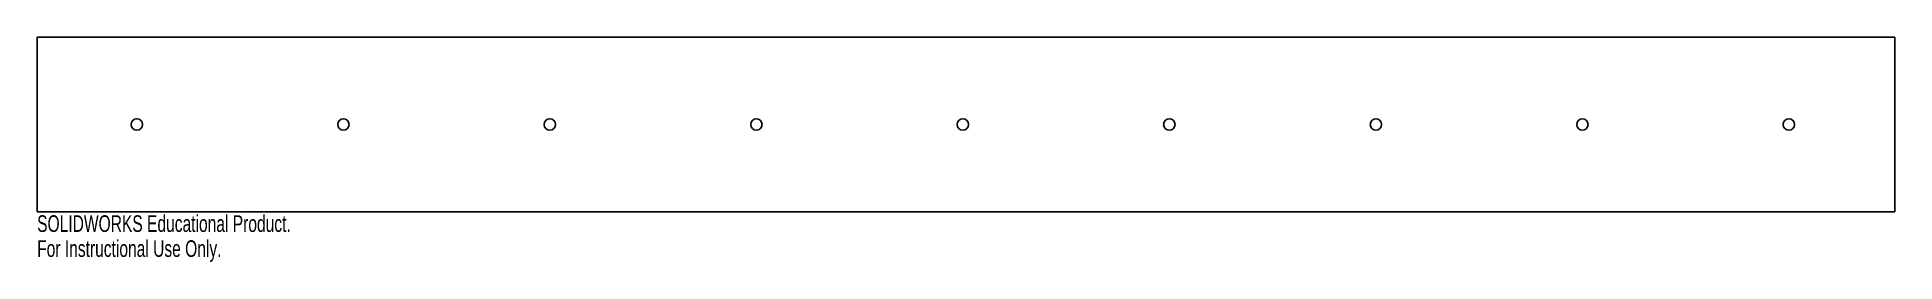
# Model space of a CAD drawing. Header units: inches. Extents: x 0 to 21.2, y -1.6 to 1.
import ezdxf

# ---------------------------------------------------------------- set-up
doc = ezdxf.new("R2010")
doc.units = ezdxf.units.IN
doc.header["$MEASUREMENT"] = 0
doc.styles.add('SLDTEXTSTYLE0', font='TXT', dxfattribs={"width": 0.7})

msp = doc.modelspace()

# ---------------------------------------------------------------- linework, layer by layer
at = {"color": 7, "linetype": 'Continuous', "lineweight": 25}
for p, q in [((0, 1), (0, -1)), ((21.25, 1), (0, 1)), ((21.25, 1), (21.25, -1)), ((21.25, -1), (0, -1))]:
    msp.add_line(p, q, dxfattribs=at)
for centre in [(1.14, 0), (3.503, 0), (5.865, 0), (8.227, 0), (10.589, 0), (12.951, 0), (15.314, 0), (17.676, 0), (20.038, 0)]:
    msp.add_circle(centre, 0.065, dxfattribs=at)

# ---------------------------------------------------------------- texts
at = {"color": 7, "linetype": 'Continuous', "char_height": 0.1903, "attachment_point": 1, "style": 'SLDTEXTSTYLE0'}
for s, insert in [('SOLIDWORKS Educational Product.', (0, -1.04)), ('For Instructional Use Only.', (0, -1.326))]:
    msp.add_mtext(s, dxfattribs=dict(at, insert=insert))

doc.saveas('drawing.dxf')
